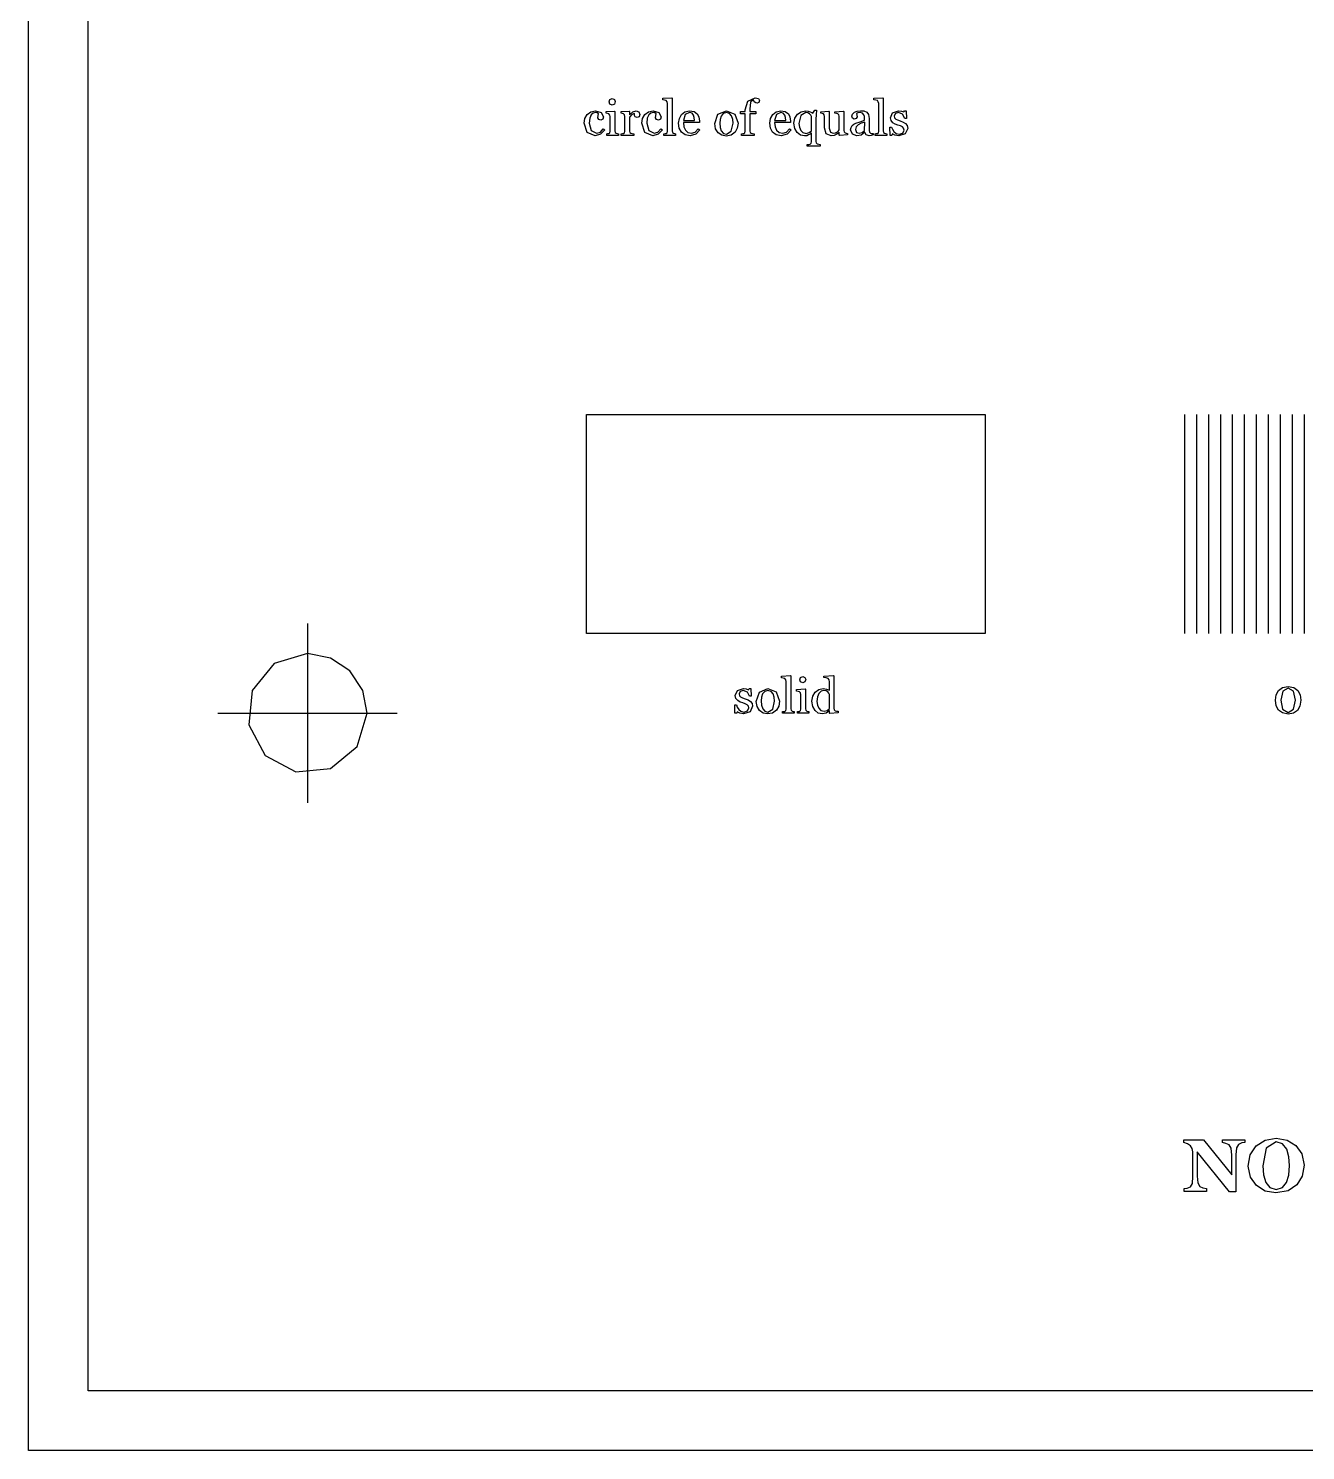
# Model space of a CAD drawing. Extents: x 0 to 118, y 2 to 170.
# Drawn here: x 1.5 to 33.54, y 1.5 to 37.18 of the extents above; entities that cross this region are included whole.
import ezdxf

# ---------------------------------------------------------------- set-up
doc = ezdxf.new("R2010")
doc.units = 0

msp = doc.modelspace()

# ---------------------------------------------------------------- linework, layer by layer
at = {"layer": 'Layer 1', "color": 7}
for points in [[(1.5, 168.5), (118.5, 168.5), (118.5, 1.5), (1.5, 1.5), (1.5, 168.5)], [(3, 167), (117, 167), (117, 3), (3, 3), (3, 167)], [(16.222412, 35.346557), (16.199219, 35.285522), (16.143067, 35.259887), (16.088746, 35.284312), (16.066163, 35.341075), (16.088746, 35.399667), (16.143067, 35.424692), (16.19983, 35.400892), (16.222412, 35.34657), (16.222412, 35.346557)], [(17.734863, 34.5), (17.441284, 34.5), (17.441284, 34.540282), (17.471191, 34.542782), (17.497436, 34.547657), (17.523071, 34.566582), (17.531616, 34.602595), (17.531616, 35.299615), (17.521851, 35.34051), (17.497436, 35.371027), (17.457153, 35.384453), (17.410156, 35.391778), (17.410156, 35.43084), (17.636596, 35.44489), (17.645141, 35.43574), (17.645141, 34.609933), (17.653076, 34.574533), (17.678711, 34.553783), (17.704956, 34.544633), (17.734863, 34.540357), (17.734863, 34.5)], [(19.838135, 35.372165), (19.823487, 35.325777), (19.778932, 35.306852), (19.745362, 35.314777), (19.719117, 35.336152), (19.696535, 35.36667), (19.678835, 35.394135), (19.615358, 35.336762), (19.593386, 35.16098), (19.593386, 35.099335), (19.748415, 35.099335), (19.748415, 35.040742), (19.593386, 35.040742), (19.593386, 34.608612), (19.601321, 34.573823), (19.627566, 34.553673), (19.666628, 34.544522), (19.708743, 34.540247), (19.708743, 34.5), (19.391358, 34.5), (19.391358, 34.540282), (19.420044, 34.542782), (19.446289, 34.547657), (19.471314, 34.566582), (19.479859, 34.602595), (19.479859, 35.040827), (19.36084, 35.040827), (19.36084, 35.09942), (19.479859, 35.09942), (19.479859, 35.137872), (19.550659, 35.36004), (19.728882, 35.44549), (19.810669, 35.424115), (19.838135, 35.372235), (19.838135, 35.372165)], [(23.032715, 34.5), (22.739136, 34.5), (22.739136, 34.540282), (22.769043, 34.542782), (22.795288, 34.547657), (22.820923, 34.566582), (22.829468, 34.602595), (22.829468, 35.299615), (22.819703, 35.34051), (22.795288, 35.371027), (22.755005, 35.384453), (22.708007, 35.391778), (22.708007, 35.43084), (22.934448, 35.44489), (22.942993, 35.43574), (22.942993, 34.609933), (22.950928, 34.574533), (22.976563, 34.553783), (23.002808, 34.544633), (23.032715, 34.540357), (23.032715, 34.5)], [(15.717651, 34.48413), (15.513184, 34.5708), (15.439331, 34.803345), (15.458864, 34.921752), (15.516847, 35.02246), (15.607179, 35.09204), (15.725587, 35.118897), (15.86963, 35.076172), (15.925172, 34.960815), (15.910525, 34.906495), (15.862307, 34.883295), (15.806155, 34.90162), (15.786622, 34.942513), (15.793947, 34.998665), (15.802492, 35.04139), (15.769533, 35.066415), (15.723146, 35.073115), (15.666994, 35.06029), (15.615725, 35.014515), (15.579103, 34.932118), (15.565066, 34.808215), (15.615115, 34.622667), (15.747561, 34.551257), (15.846438, 34.579942), (15.920901, 34.666002), (15.959963, 34.640367), (15.853762, 34.526232), (15.717654, 34.484117), (15.717651, 34.48413)], [(16.299316, 34.5), (16.008179, 34.5), (16.008179, 34.540282), (16.036865, 34.542782), (16.06311, 34.547657), (16.088135, 34.566582), (16.09668, 34.602595), (16.09668, 34.974297), (16.087525, 35.009697), (16.06311, 35.037165), (16.02954, 35.049365), (15.989257, 35.056065), (15.989257, 35.095737), (16.20166, 35.109162), (16.210205, 35.100612), (16.210205, 34.60989), (16.21814, 34.57449), (16.244385, 34.55374), (16.27063, 34.54459), (16.299316, 34.540315), (16.299316, 34.5)], [(16.833984, 35.024293), (16.818724, 34.96875), (16.771727, 34.94495), (16.719237, 34.96265), (16.701537, 35.001712), (16.703362, 35.026138), (16.707634, 35.048113), (16.640496, 35.024912), (16.575188, 34.958995), (16.575188, 34.608652), (16.583123, 34.573862), (16.609368, 34.553712), (16.648431, 34.544562), (16.690545, 34.540287), (16.690545, 34.5), (16.373162, 34.5), (16.373162, 34.540282), (16.401849, 34.542782), (16.428094, 34.547657), (16.453118, 34.566582), (16.461663, 34.602595), (16.461663, 34.974297), (16.452508, 35.01153), (16.428093, 35.040827), (16.400627, 35.051202), (16.366448, 35.056077), (16.366448, 35.09575), (16.566643, 35.109175), (16.575188, 35.100625), (16.575188, 35.015787), (16.578241, 35.015787), (16.662469, 35.09086), (16.747308, 35.116495), (16.809564, 35.09147), (16.833979, 35.024332), (16.833984, 35.024293)], [(17.163574, 34.48413), (16.959107, 34.5708), (16.885254, 34.803345), (16.904787, 34.921752), (16.96277, 35.02246), (17.053102, 35.09204), (17.17151, 35.118897), (17.315553, 35.076172), (17.371095, 34.960815), (17.356448, 34.906495), (17.30823, 34.883295), (17.252078, 34.90162), (17.232545, 34.942513), (17.23987, 34.998665), (17.248415, 35.04139), (17.215456, 35.066415), (17.16907, 35.073115), (17.112917, 35.06029), (17.061648, 35.014515), (17.025027, 34.932118), (17.010989, 34.808215), (17.061038, 34.622667), (17.193484, 34.551257), (17.292361, 34.579942), (17.366824, 34.666002), (17.405887, 34.640367), (17.299685, 34.526232), (17.163577, 34.484117), (17.163574, 34.48413)], [(18.345215, 34.641603), (18.243897, 34.526855), (18.098023, 34.48413), (17.970459, 34.509765), (17.880737, 34.579345), (17.827637, 34.681885), (17.810547, 34.805785), (17.828857, 34.920533), (17.883788, 35.02246), (17.969848, 35.09204), (18.085815, 35.118898), (18.19873, 35.098148), (18.275024, 35.041385), (18.316528, 34.960818), (18.330565, 34.86011), (18.330565, 34.819828), (17.932005, 34.819828), (17.942993, 34.712405), (17.979004, 34.627565), (18.041259, 34.571413), (18.132812, 34.551263), (18.226196, 34.576288), (18.30249, 34.66784), (18.345215, 34.641603)], [(18.210327, 34.871095), (18.204225, 34.944335), (18.185915, 35.009642), (18.147463, 35.05542), (18.084596, 35.07312), (17.977785, 35.01941), (17.932009, 34.871095), (18.210327, 34.871095)], [(19.302856, 34.807007), (19.282714, 34.681885), (19.225341, 34.578125), (19.127685, 34.505493), (19.003173, 34.481693), (18.89392, 34.503068), (18.801757, 34.566543), (18.738281, 34.66603), (18.715088, 34.798478), (18.796875, 35.02919), (19.012329, 35.118913), (19.220459, 35.033463), (19.302857, 34.807023), (19.302856, 34.807007)], [(19.176514, 34.805757), (19.167359, 34.902195), (19.139893, 34.988865), (19.088623, 35.04929), (19.011109, 35.07249), (18.930542, 35.04929), (18.876831, 34.985813), (18.849365, 34.900972), (18.84143, 34.80881), (18.850585, 34.700167), (18.881103, 34.611667), (18.932983, 34.550022), (19.011108, 34.528047), (19.131957, 34.6019), (19.176513, 34.805757), (19.176514, 34.805757)], [(20.632812, 34.641575), (20.531494, 34.526827), (20.38562, 34.484103), (20.258057, 34.509737), (20.168335, 34.579318), (20.115234, 34.681858), (20.098144, 34.805757), (20.116454, 34.920505), (20.171386, 35.022432), (20.257446, 35.092012), (20.373412, 35.11887), (20.486327, 35.09812), (20.562621, 35.041358), (20.604125, 34.96079), (20.618163, 34.860083), (20.618163, 34.8198), (20.219603, 34.8198), (20.230591, 34.712378), (20.266602, 34.627537), (20.328858, 34.571385), (20.42041, 34.551235), (20.513794, 34.57626), (20.590088, 34.667812), (20.632812, 34.641575)], [(20.497925, 34.871067), (20.491822, 34.944307), (20.473512, 35.009615), (20.43506, 35.055392), (20.372194, 35.073092), (20.265382, 35.019382), (20.219606, 34.871067), (20.497925, 34.871067)], [(21.362793, 34.228977), (21.037475, 34.228977), (21.037475, 34.26987), (21.074707, 34.27292), (21.107666, 34.27902), (21.133911, 34.30037), (21.141236, 34.33638), (21.141236, 34.55855), (21.137574, 34.5598), (21.109497, 34.534165), (21.072266, 34.510965), (21.025269, 34.49144), (20.968506, 34.484115), (20.864746, 34.50669), (20.780518, 34.571998), (20.723145, 34.673925), (20.702393, 34.807592), (20.726808, 34.932715), (20.791505, 35.03159), (20.883668, 35.094458), (20.99109, 35.118257), (21.06128, 35.110332), (21.114381, 35.092633), (21.152222, 35.071883), (21.179078, 35.055408), (21.230958, 35.134752), (21.265748, 35.129877), (21.259035, 35.018795), (21.255373, 34.903437), (21.255373, 34.346798), (21.263308, 34.310175), (21.288942, 34.286375), (21.326174, 34.276), (21.362795, 34.2699), (21.362793, 34.228977)], [(21.141235, 34.611667), (21.141235, 34.971165), (21.124755, 35.004732), (21.097289, 35.037692), (21.055175, 35.062117), (20.998412, 35.071892), (20.878173, 34.99804), (20.829955, 34.794792), (20.83911, 34.70202), (20.872069, 34.624505), (20.927611, 34.569572), (21.01245, 34.549422), (21.087524, 34.567723), (21.141234, 34.611668), (21.141235, 34.611667)], [(22.046997, 34.51096), (21.851074, 34.497535), (21.841919, 34.506085), (21.841919, 34.58238), (21.838257, 34.58238), (21.805298, 34.54942), (21.763183, 34.518292), (21.710083, 34.493267), (21.637451, 34.484717), (21.515381, 34.536597), (21.473877, 34.688575), (21.473877, 34.976662), (21.465332, 35.013282), (21.441529, 35.039527), (21.414064, 35.049902), (21.379274, 35.054777), (21.379274, 35.09445), (21.580079, 35.1091), (21.589234, 35.10055), (21.589234, 34.68246), (21.618531, 34.584192), (21.688721, 34.551235), (21.748536, 34.56161), (21.792481, 34.586035), (21.821168, 34.61289), (21.8407, 34.639745), (21.8407, 34.980932), (21.832155, 35.016332), (21.80835, 35.043187), (21.775391, 35.051737), (21.727173, 35.054787), (21.727173, 35.09446), (21.945679, 35.10911), (21.954834, 35.10056), (21.954834, 34.622655), (21.963379, 34.587255), (21.987182, 34.56223), (22.013427, 34.55308), (22.046996, 34.55058), (22.046997, 34.51096)], [(22.690918, 34.51096), (22.640259, 34.494485), (22.591431, 34.48776), (22.515137, 34.509735), (22.479126, 34.575042), (22.475464, 34.575042), (22.390014, 34.507905), (22.280762, 34.484705), (22.169067, 34.52621), (22.125732, 34.634852), (22.135497, 34.697107), (22.164794, 34.746547), (22.205077, 34.778895), (22.252075, 34.802095), (22.363159, 34.840545), (22.476684, 34.884492), (22.476684, 34.944917), (22.473021, 34.975435), (22.458984, 35.018157), (22.424194, 35.05722), (22.361328, 35.07432), (22.308838, 35.064545), (22.275268, 35.04502), (22.280761, 35.009007), (22.286863, 34.965062), (22.267331, 34.926), (22.21423, 34.9083), (22.169064, 34.929675), (22.155027, 34.978502), (22.174559, 35.032215), (22.226439, 35.07799), (22.292967, 35.106677), (22.369261, 35.118877), (22.458373, 35.111552), (22.527953, 35.081645), (22.57495, 35.02), (22.59143, 34.920512), (22.589605, 34.765482), (22.58778, 34.618387), (22.595715, 34.580547), (22.62135, 34.556747), (22.650036, 34.550647), (22.69093, 34.550147), (22.690918, 34.51096)], [(23.505737, 34.7948), (23.544189, 34.74414), (23.557617, 34.67395), (23.494751, 34.537233), (23.333007, 34.48413), (23.235962, 34.503055), (23.173095, 34.537845), (23.160888, 34.498173), (23.115112, 34.498173), (23.109009, 34.707523), (23.151123, 34.707523), (23.171876, 34.65198), (23.210328, 34.594607), (23.267091, 34.54944), (23.342164, 34.53114), (23.432496, 34.557385), (23.464234, 34.63368), (23.453859, 34.677625), (23.424562, 34.710585), (23.375124, 34.735607), (23.309816, 34.758182), (23.245729, 34.781382), (23.185915, 34.816782), (23.141969, 34.869272), (23.124879, 34.942515), (23.179811, 35.067637), (23.326906, 35.118907), (23.398927, 35.109757), (23.459352, 35.087782), (23.473389, 35.119522), (23.517335, 35.119522), (23.52649, 34.92604), (23.484375, 34.92604), (23.428833, 35.03102), (23.325684, 35.071915), (23.246948, 35.04689), (23.218262, 34.986465), (23.227417, 34.94069), (23.256103, 34.90956), (23.30188, 34.88636), (23.370849, 34.86256), (23.446533, 34.832653), (23.505737, 34.79481), (23.505737, 34.7948)], [(22.477905, 34.833225), (22.386963, 34.803317), (22.314331, 34.766695), (22.266113, 34.717257), (22.248413, 34.65012), (22.274658, 34.575655), (22.342407, 34.551855), (22.418701, 34.572605), (22.474243, 34.622652), (22.477905, 34.833225)], [(15.5, 27.5), (25.5, 27.5), (25.5, 22), (15.5, 22), (15.5, 27.5)], [(30.5, 27.5), (30.5, 22)], [(30.8, 27.5), (30.8, 22)], [(31.1, 27.5), (31.1, 22)], [(31.4, 27.5), (31.4, 22)], [(31.7, 27.5), (31.7, 22)], [(32, 27.5), (32, 22)], [(32.3, 27.5), (32.3, 22)], [(32.6, 27.5), (32.6, 22)], [(32.9, 27.5), (32.9, 22)], [(33.2, 27.5), (33.2, 22)], [(33.5, 27.5), (33.5, 22)], [(8.5, 22.25), (8.5, 17.75)], [(8.5, 21.5), (7.666645, 21.247204), (7.114181, 20.574025), (7.028822, 19.707365), (7.43934, 18.93934), (8.207365, 18.528822), (9.074025, 18.614181), (9.747204, 19.166645), (10, 20), (9.885819, 20.574025), (9.56066, 21.06066), (9.074025, 21.385819), (8.5, 21.5), (8.5, 21.5)], [(20.712097, 20), (20.418518, 20), (20.418518, 20.040282), (20.448425, 20.042782), (20.47467, 20.047657), (20.500305, 20.066582), (20.50885, 20.102595), (20.50885, 20.799615), (20.499085, 20.84051), (20.47467, 20.871027), (20.434387, 20.884453), (20.38739, 20.891778), (20.38739, 20.93084), (20.61383, 20.94489), (20.622375, 20.93574), (20.622375, 20.109933), (20.63031, 20.074533), (20.655945, 20.053783), (20.68219, 20.044633), (20.712097, 20.040357), (20.712097, 20)], [(21.003235, 20.846557), (20.980042, 20.785522), (20.92389, 20.759887), (20.869568, 20.784312), (20.846986, 20.841075), (20.869568, 20.899667), (20.92389, 20.924692), (20.980652, 20.900892), (21.003235, 20.84657), (21.003235, 20.846557)], [(21.813171, 20.010987), (21.60321, 19.997562), (21.594055, 20.006113), (21.594055, 20.062265), (21.589173, 20.063515), (21.510438, 20.00553), (21.414612, 19.982955), (21.315125, 20.00553), (21.232117, 20.070227), (21.174744, 20.171547), (21.153992, 20.302162), (21.176574, 20.426062), (21.23883, 20.528602), (21.329773, 20.59391), (21.440246, 20.61831), (21.522644, 20.607335), (21.592834, 20.58048), (21.592834, 20.78983), (21.584289, 20.836217), (21.560487, 20.868565), (21.5141, 20.88504), (21.451844, 20.892965), (21.451844, 20.930805), (21.697816, 20.944855), (21.706971, 20.935705), (21.706971, 20.123937), (21.714906, 20.087315), (21.739321, 20.06229), (21.77289, 20.05314), (21.813174, 20.05064), (21.813171, 20.010987)], [(19.613464, 20.2948), (19.651916, 20.24414), (19.665344, 20.17395), (19.602478, 20.037233), (19.440734, 19.98413), (19.343689, 20.003055), (19.280822, 20.037845), (19.268615, 19.998173), (19.222839, 19.998173), (19.216736, 20.207523), (19.25885, 20.207523), (19.279602, 20.15198), (19.318055, 20.094607), (19.374817, 20.04944), (19.449891, 20.03114), (19.540223, 20.057385), (19.571961, 20.13368), (19.561586, 20.177625), (19.532289, 20.210585), (19.48285, 20.235607), (19.417543, 20.258182), (19.353456, 20.281382), (19.293642, 20.316782), (19.249696, 20.369272), (19.232606, 20.442515), (19.287538, 20.567637), (19.434632, 20.618907), (19.506654, 20.609757), (19.567079, 20.587782), (19.581117, 20.619522), (19.625062, 20.619522), (19.634217, 20.42604), (19.592102, 20.42604), (19.536561, 20.53102), (19.433411, 20.571915), (19.354676, 20.54689), (19.325989, 20.486465), (19.335144, 20.44069), (19.363831, 20.40956), (19.409607, 20.38636), (19.478577, 20.36256), (19.55426, 20.332653), (19.613464, 20.29481), (19.613464, 20.2948)], [(20.342834, 20.307), (20.322692, 20.181878), (20.265319, 20.078118), (20.167663, 20.005485), (20.043151, 19.981685), (19.933898, 20.00306), (19.841735, 20.066535), (19.778259, 20.166023), (19.755066, 20.29847), (19.836853, 20.529183), (20.052307, 20.618905), (20.260437, 20.533455), (20.342835, 20.307015), (20.342834, 20.307)], [(20.216492, 20.30575), (20.207337, 20.402188), (20.179871, 20.488858), (20.128601, 20.549283), (20.051087, 20.572483), (19.97052, 20.549283), (19.916809, 20.485805), (19.889343, 20.400965), (19.881408, 20.308803), (19.890563, 20.20016), (19.921081, 20.11166), (19.972961, 20.050015), (20.051086, 20.02804), (20.171935, 20.101892), (20.216491, 20.30575), (20.216492, 20.30575)], [(21.080139, 20), (20.789001, 20), (20.789001, 20.040282), (20.817688, 20.042782), (20.843933, 20.047657), (20.868957, 20.066582), (20.877502, 20.102595), (20.877502, 20.474297), (20.868347, 20.509697), (20.843932, 20.537165), (20.810363, 20.549365), (20.77008, 20.556065), (20.77008, 20.595737), (20.982482, 20.609162), (20.991027, 20.600612), (20.991027, 20.10989), (20.998962, 20.07449), (21.025207, 20.05374), (21.051453, 20.04459), (21.080139, 20.040315), (21.080139, 20)], [(21.592834, 20.116578), (21.592834, 20.46875), (21.576964, 20.50293), (21.549499, 20.5365), (21.507995, 20.561522), (21.452453, 20.571898), (21.384704, 20.552973), (21.330382, 20.498653), (21.294372, 20.411373), (21.281554, 20.294795), (21.291319, 20.20141), (21.324278, 20.123897), (21.378599, 20.068965), (21.457945, 20.048215), (21.538512, 20.06959), (21.592833, 20.116588), (21.592834, 20.116578)], [(33.344482, 20.570067), (33.402465, 20.459595), (33.42199, 20.32776), (33.39819, 20.178832), (33.332882, 20.07019), (33.231565, 20.003052), (33.10095, 19.980478), (32.96057, 20.006722), (32.86047, 20.078743), (32.800047, 20.189828), (32.780522, 20.327767), (32.799447, 20.461433), (32.859873, 20.571908), (32.960583, 20.64698), (33.101573, 20.674445), (33.245005, 20.64637), (33.344493, 20.570075), (33.344482, 20.570067)], [(33.28711, 20.32776), (33.23706, 20.552977), (33.102173, 20.632935), (32.965455, 20.552977), (32.915405, 20.32776), (32.963012, 20.10559), (33.100952, 20.021972), (33.238892, 20.10559), (33.28711, 20.32776), (33.28711, 20.32776)], [(6.25, 20), (10.75, 20)], [(32.013703, 9.227722), (31.94046, 9.217647), (31.8544, 9.18194), (31.805878, 9.096798), (31.792153, 8.921015), (31.792153, 7.99267), (31.629188, 7.99267), (30.819862, 8.997005), (30.819862, 8.387262), (30.834512, 8.214227), (30.883952, 8.12817), (30.962688, 8.092462), (31.048748, 8.071412), (31.048748, 8), (30.490275, 8), (30.490275, 8.07141), (30.571758, 8.084235), (30.649577, 8.117195), (30.6981, 8.196845), (30.711825, 8.377205), (30.711825, 8.99244), (30.697175, 9.078497), (30.65323, 9.148995), (30.57907, 9.197517), (30.484773, 9.225897), (30.484773, 9.29914), (30.973663, 9.29914), (31.684113, 8.420235), (31.684113, 8.911872), (31.668538, 9.085822), (31.6191, 9.170967), (31.540365, 9.206672), (31.456135, 9.227722), (31.456135, 9.299132), (32.013693, 9.299132), (32.013703, 9.227722)], [(33.29544, 9.15448), (33.447418, 8.942078), (33.50418, 8.658265), (33.456573, 8.388182), (33.319245, 8.167542), (33.097687, 8.017395), (32.794647, 7.964295), (32.526397, 8.010987), (32.303925, 8.146485), (32.152862, 8.35797), (32.097015, 8.635375), (32.151032, 8.923767), (32.301177, 9.14624), (32.524567, 9.2854), (32.801055, 9.33484), (33.073882, 9.287233), (33.29544, 9.15448), (33.29544, 9.15448)], [(33.06015, 8.22522), (33.11966, 8.413817), (33.13796, 8.651855), (33.121485, 8.870667), (33.06747, 9.061095), (32.9631, 9.194762), (32.80105, 9.245117), (32.54928, 9.087648), (32.463223, 8.644532), (32.481523, 8.414735), (32.54103, 8.226135), (32.645403, 8.098877), (32.80104, 8.054015), (32.95668, 8.099793), (33.060135, 8.22522), (33.06015, 8.22522)]]:
    msp.add_lwpolyline(points, dxfattribs=at)

doc.saveas('drawing.dxf')
